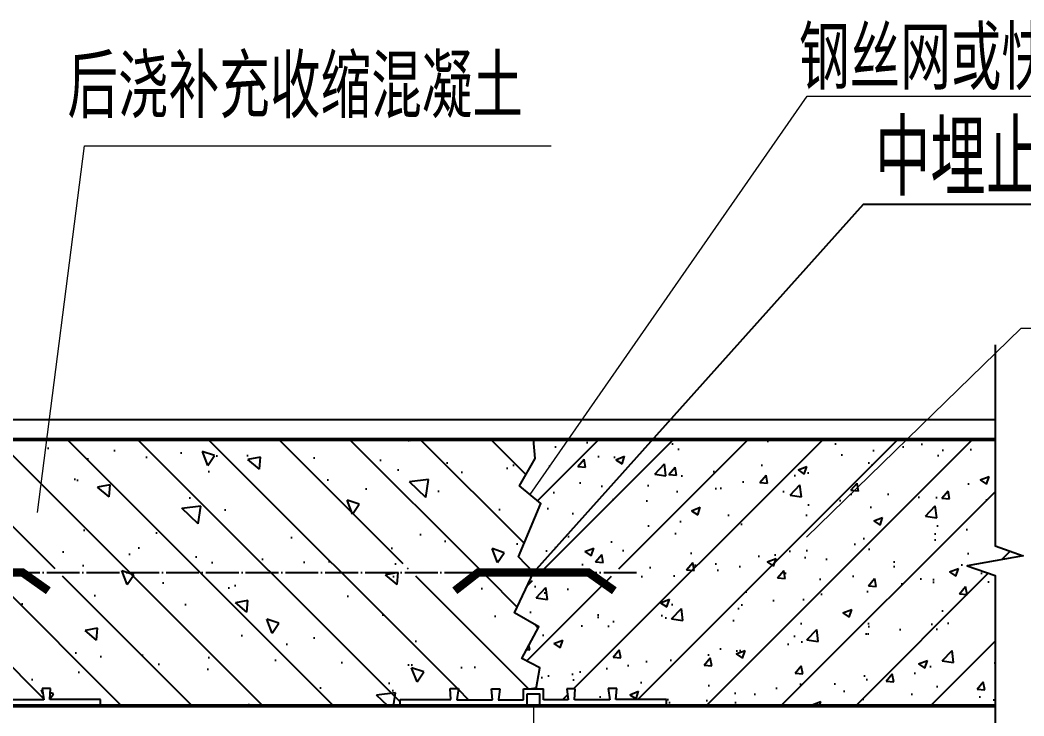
# Model space of a CAD drawing. Extents: x 3968514 to 5230306, y -516551 to -228246.
# Drawn here: x 4134925 to 4139809, y -308104 to -304717 of the extents above; entities that cross this region are included whole.
import ezdxf

# ---------------------------------------------------------------- set-up
doc = ezdxf.new("R2010")
doc.units = 0
doc.header["$LTSCALE"] = 1000
doc.header["$MEASUREMENT"] = 0
doc.linetypes.add('DOTE', pattern=[2.42, 2, -0.2, 0.02, -0.2])
for name, color, linetype in [('A-detl-FINISH', 1, 'Continuous'), ('A-detl-MEDM', 50, 'Continuous'), ('A-Dims-SYMB', 3, 'Continuous'), ('A-DOTE-0150', 1, 'DOTE'), ('STEEL', 2, 'Continuous'), ('TEXT', 7, 'Continuous'), ('wall-h', 251, 'Continuous')]:
    doc.layers.add(name, color=color, linetype=linetype)
doc.layers.add('AXIS', color=3, linetype='Continuous', lineweight=15)
doc.layers.add('WALL', color=140, linetype='Continuous', lineweight=50)
doc.styles.add('HZ', font='txt.shx', dxfattribs={"width": 0.8, "bigfont": 'hztxt.shx'})

# ---------------------------------------------------------------- blocks, each defined once
blk = doc.blocks.new('sgdsg')
at = {"layer": 'A-detl-MEDM'}
for p, q in [((0, 0), (-1.1, 16.4)), ((-1.1, 16.4), (11.6, 16.4)), ((11.6, 16.4), (9.3, -0.4)), ((62.4, -0.4), (61.2, 16)), ((61.2, 16), (73.9, 16)), ((73.9, 16), (71.7, -0.7)), ((109, -0.7), (109, 15.8)), ((109, 15.8), (139, 15.8)), ((139, -0.7), (139, 15.8)), ((186.8, 16), (174.1, 16)), ((174.1, 16), (176.3, -0.7)), ((185.7, -0.4), (186.8, 16)), ((249.1, 16.4), (236.5, 16.4)), ((236.5, 16.4), (238.7, -0.4)), ((248, 0), (249.1, 16.4)), ((-76, -9.4), (-76, 0)), ((-76, 0), (0, 0)), ((324, 0), (248, 0)), ((324, -9.4), (324, 0)), ((-76, -9.4), (324, -9.4)), ((9.3, -0.4), (62.4, -0.4)), ((71.2, -0.7), (109, -0.7)), ((71.7, -0.7), (109, -0.7)), ((139, -9.4), (109, -9.4)), ((176.3, -0.7), (139, -0.7)), ((238.7, -0.4), (185.7, -0.4))]:
    blk.add_line(p, q, dxfattribs=at)
blk.add_lwpolyline([(114.6, 8.7), (133.4, 8.7), (133.4, -9.4), (114.6, -9.4)], close=True, dxfattribs=at)

msp = doc.modelspace()

# ---------------------------------------------------------------- hatches: boundary and pattern name
at = {"layer": 'wall-h'}
h = msp.add_hatch(dxfattribs=at)
h.set_pattern_fill('钢筋混凝土', color=256, scale=97.2, angle=90, style=0)
h.set_pattern_definition([(135, (4124085.2, -320777.82), (-171.827, -171.827), []), (140, (4124085.2, -320777.8), (60.995, 697.177), [72.9, -801.9]), (85, (4124085.2, -320777.8), (-731.13, -134.866), [58.32, -641.52]), (190.4514, (4124090.3, -320719.7), (-670.135, 562.31), [61.955, -681.51]), (136.184, (4123890.8, -320777.8), (160.884, 1037.36), [109.35, -1202.85]), (186.6356, (4123904.2, -320691.4), (-946.84, 908.49), [92.933, -1022.265]), (81.184, (4123890.8, -320777.8), (-946.843, 908.49), [87.48, -962.28]), (111, (4123939.4, -320680.6), (391.346, 580.194), [72.9, -801.9]), (56, (4123939.4, -320680.6), (-704.846, 236.503), [58.32, -641.52]), (161.4514, (4123972, -320632.3), (-313.5, 816.696), [61.955, -681.51]), (127.5, (4124085.2, -320777.82), (-323.5728, 11.8194), [0, -633.744, 0, -651.24, 0, -643.95]), (97.5, (4124085.2, -320777.8), (-383.368, 255.7036), [0, -371.304, 0, -619.164, 0, -245.43]), (57.5, (4124085.2, -320994.57), (21.9233, 518.8754), [0, -243, 0, -758.16, 0, -1006.02]), (47.5, (4124085.2, -321091.77), (-97.302, 566.857), [0, -315.9, 0, -503.496, 0, -714.42])])
edge = h.paths.add_edge_path()
edge.add_line((4137449.15794, -307670.31996), (4137331.41876, -307602.20152))
edge.add_line((4137331.41876, -307602.20152), (4137406.1654, -307441.67292))
edge.add_arc((4137422.57713, -307406.42651), 38.88, 207.48642632, 245.03198665, ccw=False)
edge.add_line((4137388.08589, -307424.37112), (4137232.11866, -307424.37112))
edge.add_ellipse((4137216.8736, -307406.70604), major_axis=(0, 34.96687), ratio=0.5051948008, start_angle=139.20563155, end_angle=220.79436845, ccw=False)
edge.add_line((4137201.62855, -307424.37112), (4137084.24818, -307424.37112))
edge.add_ellipse((4137069.00312, -307406.70604), major_axis=(0, 34.96687), ratio=0.5051948008, start_angle=139.20563155, end_angle=220.79436845, ccw=False)
edge.add_line((4137053.75806, -307424.37112), (4136813.29981, -307424.37112))
edge.add_line((4136813.29981, -307424.37112), (4136795.06408, -307449.45843))
edge.add_line((4136795.06408, -307449.45843), (4136774.57713, -307449.45843))
edge.add_line((4136774.57713, -307449.45843), (4136774.57713, -307363.39458))
edge.add_line((4136774.57713, -307363.39458), (4136795.06408, -307363.39458))
edge.add_line((4136795.06408, -307363.39458), (4136813.29981, -307388.48189))
edge.add_line((4136813.29981, -307388.48189), (4137053.92695, -307388.48189))
edge.add_ellipse((4137069.00312, -307406.70604), major_axis=(0, 34.96687), ratio=0.5051948008, start_angle=320.4002988, end_angle=399.5997012, ccw=False)
edge.add_line((4137084.07929, -307388.48189), (4137201.79744, -307388.48189))
edge.add_ellipse((4137216.8736, -307406.70604), major_axis=(0, 34.96687), ratio=0.5051948008, start_angle=320.4002988, end_angle=399.5997012, ccw=False)
edge.add_line((4137231.94977, -307388.48189), (4137388.08589, -307388.48189))
edge.add_arc((4137422.57713, -307406.42651), 38.88, 133.29576193, 152.51357376, ccw=False)
edge.add_line((4137395.9146, -307378.12873), (4137349.65044, -307329.02711))
edge.add_line((4137349.65044, -307329.02711), (4137459.04047, -307069.51139))
edge.add_line((4137459.04047, -307069.51139), (4137354.38949, -306983.29505))
edge.add_line((4137354.38949, -306983.29505), (4137431.01652, -306850.36646))
edge.add_line((4137431.01652, -306850.36646), (4137422.57713, -306758.42651))
edge.add_line((4137422.57713, -306758.42651), (4134668.57713, -306758.42651))
edge.add_line((4134668.57713, -306758.42651), (4134677.01652, -306850.36646))
edge.add_line((4134677.01652, -306850.36646), (4134600.38949, -306983.29505))
edge.add_line((4134600.38949, -306983.29505), (4134705.04047, -307069.51139))
edge.add_line((4134705.04047, -307069.51139), (4134595.65044, -307329.02711))
edge.add_line((4134595.65044, -307329.02711), (4134641.9146, -307378.12873))
edge.add_arc((4134668.57713, -307406.42651), 38.88, 27.48642624, 133.29576193, ccw=False)
edge.add_line((4134703.06836, -307388.48189), (4134859.20448, -307388.48189))
edge.add_ellipse((4134874.28065, -307406.70604), major_axis=(0, 34.96687), ratio=0.5051948008, start_angle=-39.5997012, end_angle=39.5997012, ccw=False)
edge.add_line((4134889.35682, -307388.48189), (4135007.07497, -307388.48189))
edge.add_ellipse((4135022.15114, -307406.70604), major_axis=(0, 34.96687), ratio=0.5051948008, start_angle=-39.5997012, end_angle=39.5997012, ccw=False)
edge.add_line((4135037.2273, -307388.48189), (4135277.85445, -307388.48189))
edge.add_line((4135277.85445, -307388.48189), (4135296.09017, -307363.39458))
edge.add_line((4135296.09017, -307363.39458), (4135316.57713, -307363.39458))
edge.add_line((4135316.57713, -307363.39458), (4135316.57713, -307449.45843))
edge.add_line((4135316.57713, -307449.45843), (4135296.09017, -307449.45843))
edge.add_line((4135296.09017, -307449.45843), (4135277.85445, -307424.37112))
edge.add_line((4135277.85445, -307424.37112), (4135037.39619, -307424.37112))
edge.add_ellipse((4135022.15114, -307406.70604), major_axis=(0, 34.96687), ratio=0.5051948008, start_angle=139.20563155, end_angle=220.79436845, ccw=False)
edge.add_line((4135006.90608, -307424.37112), (4134889.52571, -307424.37112))
edge.add_ellipse((4134874.28065, -307406.70604), major_axis=(0, 34.96687), ratio=0.5051948008, start_angle=139.20563155, end_angle=220.79436845, ccw=False)
edge.add_line((4134859.03559, -307424.37112), (4134703.06836, -307424.37112))
edge.add_arc((4134668.57713, -307406.42651), 38.88, 245.03198665, 332.51357372, ccw=False)
edge.add_line((4134652.1654, -307441.67292), (4134577.41876, -307602.20152))
edge.add_line((4134577.41876, -307602.20152), (4134695.15794, -307670.31996))
edge.add_line((4134695.15794, -307670.31996), (4134611.93995, -307824.55008))
edge.add_line((4134611.93995, -307824.55008), (4134700.70538, -307869.89086))
edge.add_line((4134700.70538, -307869.89086), (4134682.80247, -307972.72013))
edge.add_line((4134682.80247, -307972.72013), (4134717.17713, -307972.72013))
edge.add_line((4134717.17713, -307972.72013), (4134717.17713, -308026.26108))
edge.add_line((4134717.17713, -308026.26108), (4134838.11335, -308026.26108))
edge.add_line((4134838.11335, -308026.26108), (4134830.89318, -307971.86866))
edge.add_line((4134830.89318, -307971.86866), (4134871.97601, -307971.86866))
edge.add_line((4134871.97601, -307971.86866), (4134868.34782, -308025.05228))
edge.add_line((4134868.34782, -308025.05228), (4135040.14579, -308025.05228))
edge.add_line((4135040.14579, -308025.05228), (4135032.92562, -307970.65986))
edge.add_line((4135032.92562, -307970.65986), (4135074.00845, -307970.65986))
edge.add_line((4135074.00845, -307970.65986), (4135070.38026, -308023.84348))
edge.add_line((4135070.38026, -308023.84348), (4135316.57713, -308023.84348))
edge.add_line((4135316.57713, -308023.84348), (4135316.57713, -308054.42651))
edge.add_line((4135316.57713, -308054.42651), (4136774.57713, -308054.42651))
edge.add_line((4136774.57713, -308054.42651), (4136774.57713, -308023.84348))
edge.add_line((4136774.57713, -308023.84348), (4137020.77399, -308023.84348))
edge.add_line((4137020.77399, -308023.84348), (4137017.1458, -307970.65986))
edge.add_line((4137017.1458, -307970.65986), (4137058.22863, -307970.65986))
edge.add_line((4137058.22863, -307970.65986), (4137051.00847, -308025.05228))
edge.add_line((4137051.00847, -308025.05228), (4137222.80644, -308025.05228))
edge.add_line((4137222.80644, -308025.05228), (4137219.17825, -307971.86866))
edge.add_line((4137219.17825, -307971.86866), (4137260.26107, -307971.86866))
edge.add_line((4137260.26107, -307971.86866), (4137253.04091, -308026.26108))
edge.add_line((4137253.04091, -308026.26108), (4137373.97713, -308026.26108))
edge.add_line((4137373.97713, -308026.26108), (4137373.97713, -307972.72013))
edge.add_line((4137373.97713, -307972.72013), (4137436.80247, -307972.72013))
edge.add_line((4137436.80247, -307972.72013), (4137454.70538, -307869.89086))
edge.add_line((4137454.70538, -307869.89086), (4137365.93995, -307824.55008))
edge.add_line((4137365.93995, -307824.55008), (4137449.15794, -307670.31996))
h = msp.add_hatch(dxfattribs=at)
h.set_pattern_fill('AR-CONC', color=256, scale=243, style=0)
h.set_pattern_definition([(50, (4124085.2, -320777.8), (442.709, -38.732), [46.2915, -509.2065]), (355, (4124085.2, -320777.8), (-85.64, 464.268), [37.033, -407.365]), (100.451, (4124122.1, -320781.04), (357.07, 425.5336), [39.342, -432.759]), (46.1842, (4124085.2, -320654.37), (658.722, -102.163), [69.437, -763.81]), (96.6356, (4124140.1, -320662.9), (576.892, 601.244), [59.013, -649.138]), (351.184, (4124085.2, -320654.4), (576.893, 601.243), [55.55, -611.048]), (21, (4124146.9, -320685.23), (368.424, -248.505), [46.2915, -509.2065]), (326, (4124146.9, -320685.23), (150.179, 447.577), [37.033, -407.365]), (71.4514, (4124177.6, -320705.94), (518.602, 199.0725), [39.342, -432.759]), (37.5, (4124085.2, -320777.82), (7.5053, 205.4687), [0, -402.4274, 0, -413.5374, 0, -408.9082]), (7.5, (4124085.2, -320777.82), (162.3718, 243.4388), [0, -235.778, 0, -393.1691, 0, -155.848]), (327.5, (4123947.56, -320777.82), (329.4851, -13.9208), [0, -154.305, 0, -481.4316, 0, -638.8227]), (317.5, (4123885.83, -320777.82), (359.954, 61.7864), [0, -200.5965, 0, -319.72, 0, -453.6567])])
edge = h.paths.add_edge_path()
edge.add_line((4139669.05415, -307275.32842), (4139669.05415, -306758.42651))
edge.add_line((4139669.05415, -306758.42651), (4137422.57713, -306758.42651))
edge.add_line((4137422.57713, -306758.42651), (4137431.01652, -306850.36646))
edge.add_line((4137431.01652, -306850.36646), (4137354.38949, -306983.29505))
edge.add_line((4137354.38949, -306983.29505), (4137459.04047, -307069.51139))
edge.add_line((4137459.04047, -307069.51139), (4137349.65044, -307329.02711))
edge.add_line((4137349.65044, -307329.02711), (4137395.9146, -307378.12873))
edge.add_arc((4137422.57713, -307406.42651), 38.88, 27.48642624, 133.29576193, ccw=False)
edge.add_line((4137457.06836, -307388.48189), (4137613.20448, -307388.48189))
edge.add_line((4137613.20448, -307388.48189), (4137613.50633, -307387.53775))
edge.add_line((4137613.50633, -307387.53775), (4137613.82326, -307386.61317))
edge.add_line((4137613.82326, -307386.61317), (4137614.15496, -307385.70912))
edge.add_line((4137614.15496, -307385.70912), (4137614.50107, -307384.8265))
edge.add_line((4137614.50107, -307384.8265), (4137614.86126, -307383.96622))
edge.add_line((4137614.86126, -307383.96622), (4137615.23515, -307383.12916))
edge.add_line((4137615.23515, -307383.12916), (4137615.62236, -307382.31617))
edge.add_line((4137615.62236, -307382.31617), (4137616.02249, -307381.52809))
edge.add_line((4137616.02249, -307381.52809), (4137616.43514, -307380.76571))
edge.add_line((4137616.43514, -307380.76571), (4137616.85988, -307380.02982))
edge.add_line((4137616.85988, -307380.02982), (4137617.29629, -307379.32117))
edge.add_line((4137617.29629, -307379.32117), (4137617.74391, -307378.64047))
edge.add_line((4137617.74391, -307378.64047), (4137618.20229, -307377.98844))
edge.add_line((4137618.20229, -307377.98844), (4137618.67095, -307377.36572))
edge.add_line((4137618.67095, -307377.36572), (4137619.14943, -307376.77296))
edge.add_line((4137619.14943, -307376.77296), (4137619.63724, -307376.21077))
edge.add_line((4137619.63724, -307376.21077), (4137620.13387, -307375.67971))
edge.add_line((4137620.13387, -307375.67971), (4137620.63881, -307375.18033))
edge.add_line((4137620.63881, -307375.18033), (4137621.15156, -307374.71314))
edge.add_line((4137621.15156, -307374.71314), (4137621.67159, -307374.27862))
edge.add_line((4137621.67159, -307374.27862), (4137622.19837, -307373.8772))
edge.add_line((4137622.19837, -307373.8772), (4137622.73136, -307373.5093))
edge.add_line((4137622.73136, -307373.5093), (4137623.27001, -307373.1753))
edge.add_line((4137623.27001, -307373.1753), (4137623.81378, -307372.87554))
edge.add_line((4137623.81378, -307372.87554), (4137624.36211, -307372.61031))
edge.add_line((4137624.36211, -307372.61031), (4137624.91444, -307372.3799))
edge.add_line((4137624.91444, -307372.3799), (4137625.47021, -307372.18454))
edge.add_line((4137625.47021, -307372.18454), (4137626.02884, -307372.02443))
edge.add_line((4137626.02884, -307372.02443), (4137626.58978, -307371.89973))
edge.add_line((4137626.58978, -307371.89973), (4137627.15244, -307371.81056))
edge.add_line((4137627.15244, -307371.81056), (4137627.71626, -307371.75703))
edge.add_line((4137627.71626, -307371.75703), (4137628.28065, -307371.73917))
edge.add_line((4137628.28065, -307371.73917), (4137628.84504, -307371.75703))
edge.add_line((4137628.84504, -307371.75703), (4137629.40886, -307371.81056))
edge.add_line((4137629.40886, -307371.81056), (4137629.97152, -307371.89973))
edge.add_line((4137629.97152, -307371.89973), (4137630.53246, -307372.02443))
edge.add_line((4137630.53246, -307372.02443), (4137631.09109, -307372.18454))
edge.add_line((4137631.09109, -307372.18454), (4137631.64686, -307372.3799))
edge.add_line((4137631.64686, -307372.3799), (4137632.19919, -307372.61031))
edge.add_line((4137632.19919, -307372.61031), (4137632.74752, -307372.87554))
edge.add_line((4137632.74752, -307372.87554), (4137633.29129, -307373.1753))
edge.add_line((4137633.29129, -307373.1753), (4137633.82994, -307373.5093))
edge.add_line((4137633.82994, -307373.5093), (4137634.36293, -307373.8772))
edge.add_line((4137634.36293, -307373.8772), (4137634.88971, -307374.27862))
edge.add_line((4137634.88971, -307374.27862), (4137635.40974, -307374.71314))
edge.add_line((4137635.40974, -307374.71314), (4137635.92249, -307375.18033))
edge.add_line((4137635.92249, -307375.18033), (4137636.42743, -307375.67971))
edge.add_line((4137636.42743, -307375.67971), (4137636.92406, -307376.21077))
edge.add_line((4137636.92406, -307376.21077), (4137637.41187, -307376.77296))
edge.add_line((4137637.41187, -307376.77296), (4137637.89035, -307377.36572))
edge.add_line((4137637.89035, -307377.36572), (4137638.35901, -307377.98844))
edge.add_line((4137638.35901, -307377.98844), (4137638.81739, -307378.64047))
edge.add_line((4137638.81739, -307378.64047), (4137639.26501, -307379.32117))
edge.add_line((4137639.26501, -307379.32117), (4137639.70142, -307380.02982))
edge.add_line((4137639.70142, -307380.02982), (4137640.12616, -307380.76571))
edge.add_line((4137640.12616, -307380.76571), (4137640.53881, -307381.52809))
edge.add_line((4137640.53881, -307381.52809), (4137640.93894, -307382.31617))
edge.add_line((4137640.93894, -307382.31617), (4137641.32615, -307383.12916))
edge.add_line((4137641.32615, -307383.12916), (4137641.70004, -307383.96622))
edge.add_line((4137641.70004, -307383.96622), (4137642.06023, -307384.8265))
edge.add_line((4137642.06023, -307384.8265), (4137642.40634, -307385.70912))
edge.add_line((4137642.40634, -307385.70912), (4137642.73804, -307386.61317))
edge.add_line((4137642.73804, -307386.61317), (4137643.05497, -307387.53775))
edge.add_line((4137643.05497, -307387.53775), (4137643.35682, -307388.48189))
edge.add_line((4137643.35682, -307388.48189), (4137761.07497, -307388.48189))
edge.add_line((4137761.07497, -307388.48189), (4137761.37681, -307387.53775))
edge.add_line((4137761.37681, -307387.53775), (4137761.69375, -307386.61317))
edge.add_line((4137761.69375, -307386.61317), (4137762.02544, -307385.70912))
edge.add_line((4137762.02544, -307385.70912), (4137762.37156, -307384.8265))
edge.add_line((4137762.37156, -307384.8265), (4137762.73175, -307383.96622))
edge.add_line((4137762.73175, -307383.96622), (4137763.10563, -307383.12916))
edge.add_line((4137763.10563, -307383.12916), (4137763.49284, -307382.31617))
edge.add_line((4137763.49284, -307382.31617), (4137763.89298, -307381.52809))
edge.add_line((4137763.89298, -307381.52809), (4137764.30562, -307380.76571))
edge.add_line((4137764.30562, -307380.76571), (4137764.73037, -307380.02982))
edge.add_line((4137764.73037, -307380.02982), (4137765.16677, -307379.32117))
edge.add_line((4137765.16677, -307379.32117), (4137765.61439, -307378.64047))
edge.add_line((4137765.61439, -307378.64047), (4137766.07277, -307377.98844))
edge.add_line((4137766.07277, -307377.98844), (4137766.54144, -307377.36572))
edge.add_line((4137766.54144, -307377.36572), (4137767.01992, -307376.77296))
edge.add_line((4137767.01992, -307376.77296), (4137767.50772, -307376.21077))
edge.add_line((4137767.50772, -307376.21077), (4137768.00435, -307375.67971))
edge.add_line((4137768.00435, -307375.67971), (4137768.5093, -307375.18033))
edge.add_line((4137768.5093, -307375.18033), (4137769.02205, -307374.71314))
edge.add_line((4137769.02205, -307374.71314), (4137769.54208, -307374.27862))
edge.add_line((4137769.54208, -307374.27862), (4137770.06885, -307373.8772))
edge.add_line((4137770.06885, -307373.8772), (4137770.60184, -307373.5093))
edge.add_line((4137770.60184, -307373.5093), (4137771.14049, -307373.1753))
edge.add_line((4137771.14049, -307373.1753), (4137771.68426, -307372.87554))
edge.add_line((4137771.68426, -307372.87554), (4137772.23259, -307372.61031))
edge.add_line((4137772.23259, -307372.61031), (4137772.78492, -307372.3799))
edge.add_line((4137772.78492, -307372.3799), (4137773.34069, -307372.18454))
edge.add_line((4137773.34069, -307372.18454), (4137773.89933, -307372.02443))
edge.add_line((4137773.89933, -307372.02443), (4137774.46027, -307371.89973))
edge.add_line((4137774.46027, -307371.89973), (4137775.02293, -307371.81056))
edge.add_line((4137775.02293, -307371.81056), (4137775.58674, -307371.75703))
edge.add_line((4137775.58674, -307371.75703), (4137776.15114, -307371.73917))
edge.add_line((4137776.15114, -307371.73917), (4137776.71553, -307371.75703))
edge.add_line((4137776.71553, -307371.75703), (4137777.27934, -307371.81056))
edge.add_line((4137777.27934, -307371.81056), (4137777.842, -307371.89973))
edge.add_line((4137777.842, -307371.89973), (4137778.40294, -307372.02443))
edge.add_line((4137778.40294, -307372.02443), (4137778.96158, -307372.18454))
edge.add_line((4137778.96158, -307372.18454), (4137779.51735, -307372.3799))
edge.add_line((4137779.51735, -307372.3799), (4137780.06968, -307372.61031))
edge.add_line((4137780.06968, -307372.61031), (4137780.61801, -307372.87554))
edge.add_line((4137780.61801, -307372.87554), (4137781.16178, -307373.1753))
edge.add_line((4137781.16178, -307373.1753), (4137781.70043, -307373.5093))
edge.add_line((4137781.70043, -307373.5093), (4137782.23342, -307373.8772))
edge.add_line((4137782.23342, -307373.8772), (4137782.76019, -307374.27862))
edge.add_line((4137782.76019, -307374.27862), (4137783.28022, -307374.71314))
edge.add_line((4137783.28022, -307374.71314), (4137783.79297, -307375.18033))
edge.add_line((4137783.79297, -307375.18033), (4137784.29792, -307375.67971))
edge.add_line((4137784.29792, -307375.67971), (4137784.79455, -307376.21077))
edge.add_line((4137784.79455, -307376.21077), (4137785.28235, -307376.77296))
edge.add_line((4137785.28235, -307376.77296), (4137785.76083, -307377.36572))
edge.add_line((4137785.76083, -307377.36572), (4137786.2295, -307377.98844))
edge.add_line((4137786.2295, -307377.98844), (4137786.68788, -307378.64047))
edge.add_line((4137786.68788, -307378.64047), (4137787.1355, -307379.32117))
edge.add_line((4137787.1355, -307379.32117), (4137787.5719, -307380.02982))
edge.add_line((4137787.5719, -307380.02982), (4137787.99665, -307380.76571))
edge.add_line((4137787.99665, -307380.76571), (4137788.40929, -307381.52809))
edge.add_line((4137788.40929, -307381.52809), (4137788.80943, -307382.31617))
edge.add_line((4137788.80943, -307382.31617), (4137789.19664, -307383.12916))
edge.add_line((4137789.19664, -307383.12916), (4137789.57052, -307383.96622))
edge.add_line((4137789.57052, -307383.96622), (4137789.93071, -307384.8265))
edge.add_line((4137789.93071, -307384.8265), (4137790.27683, -307385.70912))
edge.add_line((4137790.27683, -307385.70912), (4137790.60852, -307386.61317))
edge.add_line((4137790.60852, -307386.61317), (4137790.92546, -307387.53775))
edge.add_line((4137790.92546, -307387.53775), (4137791.2273, -307388.48189))
edge.add_line((4137791.2273, -307388.48189), (4138031.85445, -307388.48189))
edge.add_line((4138031.85445, -307388.48189), (4138050.09017, -307363.39458))
edge.add_line((4138050.09017, -307363.39458), (4138070.57713, -307363.39458))
edge.add_line((4138070.57713, -307363.39458), (4138070.57713, -307449.45843))
edge.add_line((4138070.57713, -307449.45843), (4138050.09017, -307449.45843))
edge.add_line((4138050.09017, -307449.45843), (4138031.85445, -307424.37112))
edge.add_line((4138031.85445, -307424.37112), (4137791.39619, -307424.37112))
edge.add_line((4137791.39619, -307424.37112), (4137791.0978, -307425.34346))
edge.add_line((4137791.0978, -307425.34346), (4137790.78359, -307426.29607))
edge.add_line((4137790.78359, -307426.29607), (4137790.45389, -307427.22794))
edge.add_line((4137790.45389, -307427.22794), (4137790.10905, -307428.13808))
edge.add_line((4137790.10905, -307428.13808), (4137789.74943, -307429.02554))
edge.add_line((4137789.74943, -307429.02554), (4137789.37542, -307429.88938))
edge.add_line((4137789.37542, -307429.88938), (4137788.98741, -307430.72867))
edge.add_line((4137788.98741, -307430.72867), (4137788.58581, -307431.54253))
edge.add_line((4137788.58581, -307431.54253), (4137788.17105, -307432.3301))
edge.add_line((4137788.17105, -307432.3301), (4137787.74357, -307433.09054))
edge.add_line((4137787.74357, -307433.09054), (4137787.30381, -307433.82306))
edge.add_line((4137787.30381, -307433.82306), (4137786.85225, -307434.52687))
edge.add_line((4137786.85225, -307434.52687), (4137786.38936, -307435.20123))
edge.add_line((4137786.38936, -307435.20123), (4137785.91563, -307435.84543))
edge.add_line((4137785.91563, -307435.84543), (4137785.43156, -307436.45877))
edge.add_line((4137785.43156, -307436.45877), (4137784.93767, -307437.04063))
edge.add_line((4137784.93767, -307437.04063), (4137784.43448, -307437.59037))
edge.add_line((4137784.43448, -307437.59037), (4137783.92252, -307438.10742))
edge.add_line((4137783.92252, -307438.10742), (4137783.40234, -307438.59123))
edge.add_line((4137783.40234, -307438.59123), (4137782.87448, -307439.04129))
edge.add_line((4137782.87448, -307439.04129), (4137782.3395, -307439.45711))
edge.add_line((4137782.3395, -307439.45711), (4137781.79797, -307439.83827))
edge.add_line((4137781.79797, -307439.83827), (4137781.25046, -307440.18435))
edge.add_line((4137781.25046, -307440.18435), (4137780.69756, -307440.495))
edge.add_line((4137780.69756, -307440.495), (4137780.13984, -307440.76988))
edge.add_line((4137780.13984, -307440.76988), (4137779.5779, -307441.00869))
edge.add_line((4137779.5779, -307441.00869), (4137779.01233, -307441.2112))
edge.add_line((4137779.01233, -307441.2112), (4137778.44374, -307441.37718))
edge.add_line((4137778.44374, -307441.37718), (4137777.87271, -307441.50646))
edge.add_line((4137777.87271, -307441.50646), (4137777.29987, -307441.5989))
edge.add_line((4137777.29987, -307441.5989), (4137776.72581, -307441.6544))
edge.add_line((4137776.72581, -307441.6544), (4137776.15114, -307441.67291))
edge.add_line((4137776.15114, -307441.67291), (4137775.57647, -307441.6544))
edge.add_line((4137775.57647, -307441.6544), (4137775.0024, -307441.5989))
edge.add_line((4137775.0024, -307441.5989), (4137774.42956, -307441.50646))
edge.add_line((4137774.42956, -307441.50646), (4137773.85854, -307441.37718))
edge.add_line((4137773.85854, -307441.37718), (4137773.28994, -307441.2112))
edge.add_line((4137773.28994, -307441.2112), (4137772.72437, -307441.00869))
edge.add_line((4137772.72437, -307441.00869), (4137772.16243, -307440.76988))
edge.add_line((4137772.16243, -307440.76988), (4137771.60471, -307440.495))
edge.add_line((4137771.60471, -307440.495), (4137771.05181, -307440.18435))
edge.add_line((4137771.05181, -307440.18435), (4137770.5043, -307439.83827))
edge.add_line((4137770.5043, -307439.83827), (4137769.96277, -307439.45711))
edge.add_line((4137769.96277, -307439.45711), (4137769.42779, -307439.04129))
edge.add_line((4137769.42779, -307439.04129), (4137768.89993, -307438.59123))
edge.add_line((4137768.89993, -307438.59123), (4137768.37975, -307438.10742))
edge.add_line((4137768.37975, -307438.10742), (4137767.86779, -307437.59037))
edge.add_line((4137767.86779, -307437.59037), (4137767.3646, -307437.04063))
edge.add_line((4137767.3646, -307437.04063), (4137766.87071, -307436.45877))
edge.add_line((4137766.87071, -307436.45877), (4137766.38664, -307435.84543))
edge.add_line((4137766.38664, -307435.84543), (4137765.91292, -307435.20123))
edge.add_line((4137765.91292, -307435.20123), (4137765.45002, -307434.52687))
edge.add_line((4137765.45002, -307434.52687), (4137764.99846, -307433.82306))
edge.add_line((4137764.99846, -307433.82306), (4137764.5587, -307433.09054))
edge.add_line((4137764.5587, -307433.09054), (4137764.13122, -307432.3301))
edge.add_line((4137764.13122, -307432.3301), (4137763.71646, -307431.54253))
edge.add_line((4137763.71646, -307431.54253), (4137763.31486, -307430.72867))
edge.add_line((4137763.31486, -307430.72867), (4137762.92685, -307429.88938))
edge.add_line((4137762.92685, -307429.88938), (4137762.55284, -307429.02554))
edge.add_line((4137762.55284, -307429.02554), (4137762.19322, -307428.13808))
edge.add_line((4137762.19322, -307428.13808), (4137761.84838, -307427.22794))
edge.add_line((4137761.84838, -307427.22794), (4137761.51868, -307426.29607))
edge.add_line((4137761.51868, -307426.29607), (4137761.20447, -307425.34346))
edge.add_line((4137761.20447, -307425.34346), (4137760.90608, -307424.37112))
edge.add_line((4137760.90608, -307424.37112), (4137643.52571, -307424.37112))
edge.add_line((4137643.52571, -307424.37112), (4137643.22732, -307425.34346))
edge.add_line((4137643.22732, -307425.34346), (4137642.91311, -307426.29607))
edge.add_line((4137642.91311, -307426.29607), (4137642.58341, -307427.22794))
edge.add_line((4137642.58341, -307427.22794), (4137642.23856, -307428.13808))
edge.add_line((4137642.23856, -307428.13808), (4137641.87895, -307429.02554))
edge.add_line((4137641.87895, -307429.02554), (4137641.50494, -307429.88938))
edge.add_line((4137641.50494, -307429.88938), (4137641.11693, -307430.72867))
edge.add_line((4137641.11693, -307430.72867), (4137640.71533, -307431.54253))
edge.add_line((4137640.71533, -307431.54253), (4137640.30057, -307432.3301))
edge.add_line((4137640.30057, -307432.3301), (4137639.87308, -307433.09054))
edge.add_line((4137639.87308, -307433.09054), (4137639.43332, -307433.82306))
edge.add_line((4137639.43332, -307433.82306), (4137638.98176, -307434.52687))
edge.add_line((4137638.98176, -307434.52687), (4137638.51887, -307435.20123))
edge.add_line((4137638.51887, -307435.20123), (4137638.04514, -307435.84543))
edge.add_line((4137638.04514, -307435.84543), (4137637.56108, -307436.45877))
edge.add_line((4137637.56108, -307436.45877), (4137637.06719, -307437.04063))
edge.add_line((4137637.06719, -307437.04063), (4137636.564, -307437.59037))
edge.add_line((4137636.564, -307437.59037), (4137636.05204, -307438.10742))
edge.add_line((4137636.05204, -307438.10742), (4137635.53185, -307438.59123))
edge.add_line((4137635.53185, -307438.59123), (4137635.00399, -307439.04129))
edge.add_line((4137635.00399, -307439.04129), (4137634.46901, -307439.45711))
edge.add_line((4137634.46901, -307439.45711), (4137633.92748, -307439.83827))
edge.add_line((4137633.92748, -307439.83827), (4137633.37998, -307440.18435))
edge.add_line((4137633.37998, -307440.18435), (4137632.82707, -307440.495))
edge.add_line((4137632.82707, -307440.495), (4137632.26935, -307440.76988))
edge.add_line((4137632.26935, -307440.76988), (4137631.70741, -307441.00869))
edge.add_line((4137631.70741, -307441.00869), (4137631.14185, -307441.2112))
edge.add_line((4137631.14185, -307441.2112), (4137630.57325, -307441.37718))
edge.add_line((4137630.57325, -307441.37718), (4137630.00223, -307441.50646))
edge.add_line((4137630.00223, -307441.50646), (4137629.42938, -307441.5989))
edge.add_line((4137629.42938, -307441.5989), (4137628.85532, -307441.6544))
edge.add_line((4137628.85532, -307441.6544), (4137628.28065, -307441.67291))
edge.add_line((4137628.28065, -307441.67291), (4137627.70598, -307441.6544))
edge.add_line((4137627.70598, -307441.6544), (4137627.13192, -307441.5989))
edge.add_line((4137627.13192, -307441.5989), (4137626.55907, -307441.50646))
edge.add_line((4137626.55907, -307441.50646), (4137625.98805, -307441.37718))
edge.add_line((4137625.98805, -307441.37718), (4137625.41945, -307441.2112))
edge.add_line((4137625.41945, -307441.2112), (4137624.85389, -307441.00869))
edge.add_line((4137624.85389, -307441.00869), (4137624.29195, -307440.76988))
edge.add_line((4137624.29195, -307440.76988), (4137623.73423, -307440.495))
edge.add_line((4137623.73423, -307440.495), (4137623.18132, -307440.18435))
edge.add_line((4137623.18132, -307440.18435), (4137622.63382, -307439.83827))
edge.add_line((4137622.63382, -307439.83827), (4137622.09229, -307439.45711))
edge.add_line((4137622.09229, -307439.45711), (4137621.55731, -307439.04129))
edge.add_line((4137621.55731, -307439.04129), (4137621.02945, -307438.59123))
edge.add_line((4137621.02945, -307438.59123), (4137620.50926, -307438.10742))
edge.add_line((4137620.50926, -307438.10742), (4137619.9973, -307437.59037))
edge.add_line((4137619.9973, -307437.59037), (4137619.49411, -307437.04063))
edge.add_line((4137619.49411, -307437.04063), (4137619.00022, -307436.45877))
edge.add_line((4137619.00022, -307436.45877), (4137618.51616, -307435.84543))
edge.add_line((4137618.51616, -307435.84543), (4137618.04243, -307435.20123))
edge.add_line((4137618.04243, -307435.20123), (4137617.57954, -307434.52687))
edge.add_line((4137617.57954, -307434.52687), (4137617.12798, -307433.82306))
edge.add_line((4137617.12798, -307433.82306), (4137616.68822, -307433.09054))
edge.add_line((4137616.68822, -307433.09054), (4137616.26073, -307432.3301))
edge.add_line((4137616.26073, -307432.3301), (4137615.84597, -307431.54253))
edge.add_line((4137615.84597, -307431.54253), (4137615.44437, -307430.72867))
edge.add_line((4137615.44437, -307430.72867), (4137615.05636, -307429.88938))
edge.add_line((4137615.05636, -307429.88938), (4137614.68235, -307429.02554))
edge.add_line((4137614.68235, -307429.02554), (4137614.32273, -307428.13808))
edge.add_line((4137614.32273, -307428.13808), (4137613.97789, -307427.22794))
edge.add_line((4137613.97789, -307427.22794), (4137613.64819, -307426.29607))
edge.add_line((4137613.64819, -307426.29607), (4137613.33398, -307425.34346))
edge.add_line((4137613.33398, -307425.34346), (4137613.03559, -307424.37112))
edge.add_line((4137613.03559, -307424.37112), (4137457.06836, -307424.37112))
edge.add_arc((4137422.57713, -307406.42651), 38.88, 245.03198665, 332.51357372, ccw=False)
edge.add_line((4137406.1654, -307441.67292), (4137331.41876, -307602.20152))
edge.add_line((4137331.41876, -307602.20152), (4137449.15794, -307670.31996))
edge.add_line((4137449.15794, -307670.31996), (4137365.93995, -307824.55008))
edge.add_line((4137365.93995, -307824.55008), (4137454.70538, -307869.89086))
edge.add_line((4137454.70538, -307869.89086), (4137436.80247, -307972.72013))
edge.add_line((4137436.80247, -307972.72013), (4137471.17713, -307972.72013))
edge.add_line((4137471.17713, -307972.72013), (4137471.17713, -308026.26108))
edge.add_line((4137471.17713, -308026.26108), (4137592.11335, -308026.26108))
edge.add_line((4137592.11335, -308026.26108), (4137584.89318, -307971.86866))
edge.add_line((4137584.89318, -307971.86866), (4137625.97601, -307971.86866))
edge.add_line((4137625.97601, -307971.86866), (4137622.34782, -308025.05228))
edge.add_line((4137622.34782, -308025.05228), (4137794.14579, -308025.05228))
edge.add_line((4137794.14579, -308025.05228), (4137786.92562, -307970.65986))
edge.add_line((4137786.92562, -307970.65986), (4137828.00845, -307970.65986))
edge.add_line((4137828.00845, -307970.65986), (4137824.38026, -308023.84348))
edge.add_line((4137824.38026, -308023.84348), (4138070.57713, -308023.84348))
edge.add_line((4138070.57713, -308023.84348), (4138070.57713, -308054.42651))
edge.add_line((4138070.57713, -308054.42651), (4139669.05415, -308054.42651))
edge.add_line((4139669.05415, -308054.42651), (4139669.05415, -307421.12842))
edge.add_line((4139669.05415, -307421.12842), (4139532.97415, -307372.84664))
edge.add_line((4139532.97415, -307372.84664), (4139805.13415, -307324.85749))
edge.add_line((4139805.13415, -307324.85749), (4139669.05415, -307275.32842))
h = msp.add_hatch(dxfattribs=at)
h.set_pattern_fill('ANSI31', color=256, scale=162, style=0)
h.set_pattern_definition([(45, (4124085.2, -320777.82), (-181.8502, 181.8502), [])])
edge = h.paths.add_edge_path()
edge.add_line((4139669.05415, -307275.32842), (4139669.05415, -306758.42651))
edge.add_line((4139669.05415, -306758.42651), (4137422.57713, -306758.42651))
edge.add_line((4137422.57713, -306758.42651), (4137431.01652, -306850.36646))
edge.add_line((4137431.01652, -306850.36646), (4137354.38949, -306983.29505))
edge.add_line((4137354.38949, -306983.29505), (4137459.04047, -307069.51139))
edge.add_line((4137459.04047, -307069.51139), (4137349.65044, -307329.02711))
edge.add_line((4137349.65044, -307329.02711), (4137395.9146, -307378.12873))
edge.add_arc((4137422.57713, -307406.42651), 38.88, 27.48642624, 133.29576193, ccw=False)
edge.add_line((4137457.06836, -307388.48189), (4137613.20448, -307388.48189))
edge.add_line((4137613.20448, -307388.48189), (4137613.50633, -307387.53775))
edge.add_line((4137613.50633, -307387.53775), (4137613.82326, -307386.61317))
edge.add_line((4137613.82326, -307386.61317), (4137614.15496, -307385.70912))
edge.add_line((4137614.15496, -307385.70912), (4137614.50107, -307384.8265))
edge.add_line((4137614.50107, -307384.8265), (4137614.86126, -307383.96622))
edge.add_line((4137614.86126, -307383.96622), (4137615.23515, -307383.12916))
edge.add_line((4137615.23515, -307383.12916), (4137615.62236, -307382.31617))
edge.add_line((4137615.62236, -307382.31617), (4137616.02249, -307381.52809))
edge.add_line((4137616.02249, -307381.52809), (4137616.43514, -307380.76571))
edge.add_line((4137616.43514, -307380.76571), (4137616.85988, -307380.02982))
edge.add_line((4137616.85988, -307380.02982), (4137617.29629, -307379.32117))
edge.add_line((4137617.29629, -307379.32117), (4137617.74391, -307378.64047))
edge.add_line((4137617.74391, -307378.64047), (4137618.20229, -307377.98844))
edge.add_line((4137618.20229, -307377.98844), (4137618.67095, -307377.36572))
edge.add_line((4137618.67095, -307377.36572), (4137619.14943, -307376.77296))
edge.add_line((4137619.14943, -307376.77296), (4137619.63724, -307376.21077))
edge.add_line((4137619.63724, -307376.21077), (4137620.13387, -307375.67971))
edge.add_line((4137620.13387, -307375.67971), (4137620.63881, -307375.18033))
edge.add_line((4137620.63881, -307375.18033), (4137621.15156, -307374.71314))
edge.add_line((4137621.15156, -307374.71314), (4137621.67159, -307374.27862))
edge.add_line((4137621.67159, -307374.27862), (4137622.19837, -307373.8772))
edge.add_line((4137622.19837, -307373.8772), (4137622.73136, -307373.5093))
edge.add_line((4137622.73136, -307373.5093), (4137623.27001, -307373.1753))
edge.add_line((4137623.27001, -307373.1753), (4137623.81378, -307372.87554))
edge.add_line((4137623.81378, -307372.87554), (4137624.36211, -307372.61031))
edge.add_line((4137624.36211, -307372.61031), (4137624.91444, -307372.3799))
edge.add_line((4137624.91444, -307372.3799), (4137625.47021, -307372.18454))
edge.add_line((4137625.47021, -307372.18454), (4137626.02884, -307372.02443))
edge.add_line((4137626.02884, -307372.02443), (4137626.58978, -307371.89973))
edge.add_line((4137626.58978, -307371.89973), (4137627.15244, -307371.81056))
edge.add_line((4137627.15244, -307371.81056), (4137627.71626, -307371.75703))
edge.add_line((4137627.71626, -307371.75703), (4137628.28065, -307371.73917))
edge.add_line((4137628.28065, -307371.73917), (4137628.84504, -307371.75703))
edge.add_line((4137628.84504, -307371.75703), (4137629.40886, -307371.81056))
edge.add_line((4137629.40886, -307371.81056), (4137629.97152, -307371.89973))
edge.add_line((4137629.97152, -307371.89973), (4137630.53246, -307372.02443))
edge.add_line((4137630.53246, -307372.02443), (4137631.09109, -307372.18454))
edge.add_line((4137631.09109, -307372.18454), (4137631.64686, -307372.3799))
edge.add_line((4137631.64686, -307372.3799), (4137632.19919, -307372.61031))
edge.add_line((4137632.19919, -307372.61031), (4137632.74752, -307372.87554))
edge.add_line((4137632.74752, -307372.87554), (4137633.29129, -307373.1753))
edge.add_line((4137633.29129, -307373.1753), (4137633.82994, -307373.5093))
edge.add_line((4137633.82994, -307373.5093), (4137634.36293, -307373.8772))
edge.add_line((4137634.36293, -307373.8772), (4137634.88971, -307374.27862))
edge.add_line((4137634.88971, -307374.27862), (4137635.40974, -307374.71314))
edge.add_line((4137635.40974, -307374.71314), (4137635.92249, -307375.18033))
edge.add_line((4137635.92249, -307375.18033), (4137636.42743, -307375.67971))
edge.add_line((4137636.42743, -307375.67971), (4137636.92406, -307376.21077))
edge.add_line((4137636.92406, -307376.21077), (4137637.41187, -307376.77296))
edge.add_line((4137637.41187, -307376.77296), (4137637.89035, -307377.36572))
edge.add_line((4137637.89035, -307377.36572), (4137638.35901, -307377.98844))
edge.add_line((4137638.35901, -307377.98844), (4137638.81739, -307378.64047))
edge.add_line((4137638.81739, -307378.64047), (4137639.26501, -307379.32117))
edge.add_line((4137639.26501, -307379.32117), (4137639.70142, -307380.02982))
edge.add_line((4137639.70142, -307380.02982), (4137640.12616, -307380.76571))
edge.add_line((4137640.12616, -307380.76571), (4137640.53881, -307381.52809))
edge.add_line((4137640.53881, -307381.52809), (4137640.93894, -307382.31617))
edge.add_line((4137640.93894, -307382.31617), (4137641.32615, -307383.12916))
edge.add_line((4137641.32615, -307383.12916), (4137641.70004, -307383.96622))
edge.add_line((4137641.70004, -307383.96622), (4137642.06023, -307384.8265))
edge.add_line((4137642.06023, -307384.8265), (4137642.40634, -307385.70912))
edge.add_line((4137642.40634, -307385.70912), (4137642.73804, -307386.61317))
edge.add_line((4137642.73804, -307386.61317), (4137643.05497, -307387.53775))
edge.add_line((4137643.05497, -307387.53775), (4137643.35682, -307388.48189))
edge.add_line((4137643.35682, -307388.48189), (4137761.07497, -307388.48189))
edge.add_line((4137761.07497, -307388.48189), (4137761.37681, -307387.53775))
edge.add_line((4137761.37681, -307387.53775), (4137761.69375, -307386.61317))
edge.add_line((4137761.69375, -307386.61317), (4137762.02544, -307385.70912))
edge.add_line((4137762.02544, -307385.70912), (4137762.37156, -307384.8265))
edge.add_line((4137762.37156, -307384.8265), (4137762.73175, -307383.96622))
edge.add_line((4137762.73175, -307383.96622), (4137763.10563, -307383.12916))
edge.add_line((4137763.10563, -307383.12916), (4137763.49284, -307382.31617))
edge.add_line((4137763.49284, -307382.31617), (4137763.89298, -307381.52809))
edge.add_line((4137763.89298, -307381.52809), (4137764.30562, -307380.76571))
edge.add_line((4137764.30562, -307380.76571), (4137764.73037, -307380.02982))
edge.add_line((4137764.73037, -307380.02982), (4137765.16677, -307379.32117))
edge.add_line((4137765.16677, -307379.32117), (4137765.61439, -307378.64047))
edge.add_line((4137765.61439, -307378.64047), (4137766.07277, -307377.98844))
edge.add_line((4137766.07277, -307377.98844), (4137766.54144, -307377.36572))
edge.add_line((4137766.54144, -307377.36572), (4137767.01992, -307376.77296))
edge.add_line((4137767.01992, -307376.77296), (4137767.50772, -307376.21077))
edge.add_line((4137767.50772, -307376.21077), (4137768.00435, -307375.67971))
edge.add_line((4137768.00435, -307375.67971), (4137768.5093, -307375.18033))
edge.add_line((4137768.5093, -307375.18033), (4137769.02205, -307374.71314))
edge.add_line((4137769.02205, -307374.71314), (4137769.54208, -307374.27862))
edge.add_line((4137769.54208, -307374.27862), (4137770.06885, -307373.8772))
edge.add_line((4137770.06885, -307373.8772), (4137770.60184, -307373.5093))
edge.add_line((4137770.60184, -307373.5093), (4137771.14049, -307373.1753))
edge.add_line((4137771.14049, -307373.1753), (4137771.68426, -307372.87554))
edge.add_line((4137771.68426, -307372.87554), (4137772.23259, -307372.61031))
edge.add_line((4137772.23259, -307372.61031), (4137772.78492, -307372.3799))
edge.add_line((4137772.78492, -307372.3799), (4137773.34069, -307372.18454))
edge.add_line((4137773.34069, -307372.18454), (4137773.89933, -307372.02443))
edge.add_line((4137773.89933, -307372.02443), (4137774.46027, -307371.89973))
edge.add_line((4137774.46027, -307371.89973), (4137775.02293, -307371.81056))
edge.add_line((4137775.02293, -307371.81056), (4137775.58674, -307371.75703))
edge.add_line((4137775.58674, -307371.75703), (4137776.15114, -307371.73917))
edge.add_line((4137776.15114, -307371.73917), (4137776.71553, -307371.75703))
edge.add_line((4137776.71553, -307371.75703), (4137777.27934, -307371.81056))
edge.add_line((4137777.27934, -307371.81056), (4137777.842, -307371.89973))
edge.add_line((4137777.842, -307371.89973), (4137778.40294, -307372.02443))
edge.add_line((4137778.40294, -307372.02443), (4137778.96158, -307372.18454))
edge.add_line((4137778.96158, -307372.18454), (4137779.51735, -307372.3799))
edge.add_line((4137779.51735, -307372.3799), (4137780.06968, -307372.61031))
edge.add_line((4137780.06968, -307372.61031), (4137780.61801, -307372.87554))
edge.add_line((4137780.61801, -307372.87554), (4137781.16178, -307373.1753))
edge.add_line((4137781.16178, -307373.1753), (4137781.70043, -307373.5093))
edge.add_line((4137781.70043, -307373.5093), (4137782.23342, -307373.8772))
edge.add_line((4137782.23342, -307373.8772), (4137782.76019, -307374.27862))
edge.add_line((4137782.76019, -307374.27862), (4137783.28022, -307374.71314))
edge.add_line((4137783.28022, -307374.71314), (4137783.79297, -307375.18033))
edge.add_line((4137783.79297, -307375.18033), (4137784.29792, -307375.67971))
edge.add_line((4137784.29792, -307375.67971), (4137784.79455, -307376.21077))
edge.add_line((4137784.79455, -307376.21077), (4137785.28235, -307376.77296))
edge.add_line((4137785.28235, -307376.77296), (4137785.76083, -307377.36572))
edge.add_line((4137785.76083, -307377.36572), (4137786.2295, -307377.98844))
edge.add_line((4137786.2295, -307377.98844), (4137786.68788, -307378.64047))
edge.add_line((4137786.68788, -307378.64047), (4137787.1355, -307379.32117))
edge.add_line((4137787.1355, -307379.32117), (4137787.5719, -307380.02982))
edge.add_line((4137787.5719, -307380.02982), (4137787.99665, -307380.76571))
edge.add_line((4137787.99665, -307380.76571), (4137788.40929, -307381.52809))
edge.add_line((4137788.40929, -307381.52809), (4137788.80943, -307382.31617))
edge.add_line((4137788.80943, -307382.31617), (4137789.19664, -307383.12916))
edge.add_line((4137789.19664, -307383.12916), (4137789.57052, -307383.96622))
edge.add_line((4137789.57052, -307383.96622), (4137789.93071, -307384.8265))
edge.add_line((4137789.93071, -307384.8265), (4137790.27683, -307385.70912))
edge.add_line((4137790.27683, -307385.70912), (4137790.60852, -307386.61317))
edge.add_line((4137790.60852, -307386.61317), (4137790.92546, -307387.53775))
edge.add_line((4137790.92546, -307387.53775), (4137791.2273, -307388.48189))
edge.add_line((4137791.2273, -307388.48189), (4138031.85445, -307388.48189))
edge.add_line((4138031.85445, -307388.48189), (4138050.09017, -307363.39458))
edge.add_line((4138050.09017, -307363.39458), (4138070.57713, -307363.39458))
edge.add_line((4138070.57713, -307363.39458), (4138070.57713, -307449.45843))
edge.add_line((4138070.57713, -307449.45843), (4138050.09017, -307449.45843))
edge.add_line((4138050.09017, -307449.45843), (4138031.85445, -307424.37112))
edge.add_line((4138031.85445, -307424.37112), (4137791.39619, -307424.37112))
edge.add_line((4137791.39619, -307424.37112), (4137791.0978, -307425.34346))
edge.add_line((4137791.0978, -307425.34346), (4137790.78359, -307426.29607))
edge.add_line((4137790.78359, -307426.29607), (4137790.45389, -307427.22794))
edge.add_line((4137790.45389, -307427.22794), (4137790.10905, -307428.13808))
edge.add_line((4137790.10905, -307428.13808), (4137789.74943, -307429.02554))
edge.add_line((4137789.74943, -307429.02554), (4137789.37542, -307429.88938))
edge.add_line((4137789.37542, -307429.88938), (4137788.98741, -307430.72867))
edge.add_line((4137788.98741, -307430.72867), (4137788.58581, -307431.54253))
edge.add_line((4137788.58581, -307431.54253), (4137788.17105, -307432.3301))
edge.add_line((4137788.17105, -307432.3301), (4137787.74357, -307433.09054))
edge.add_line((4137787.74357, -307433.09054), (4137787.30381, -307433.82306))
edge.add_line((4137787.30381, -307433.82306), (4137786.85225, -307434.52687))
edge.add_line((4137786.85225, -307434.52687), (4137786.38936, -307435.20123))
edge.add_line((4137786.38936, -307435.20123), (4137785.91563, -307435.84543))
edge.add_line((4137785.91563, -307435.84543), (4137785.43156, -307436.45877))
edge.add_line((4137785.43156, -307436.45877), (4137784.93767, -307437.04063))
edge.add_line((4137784.93767, -307437.04063), (4137784.43448, -307437.59037))
edge.add_line((4137784.43448, -307437.59037), (4137783.92252, -307438.10742))
edge.add_line((4137783.92252, -307438.10742), (4137783.40234, -307438.59123))
edge.add_line((4137783.40234, -307438.59123), (4137782.87448, -307439.04129))
edge.add_line((4137782.87448, -307439.04129), (4137782.3395, -307439.45711))
edge.add_line((4137782.3395, -307439.45711), (4137781.79797, -307439.83827))
edge.add_line((4137781.79797, -307439.83827), (4137781.25046, -307440.18435))
edge.add_line((4137781.25046, -307440.18435), (4137780.69756, -307440.495))
edge.add_line((4137780.69756, -307440.495), (4137780.13984, -307440.76988))
edge.add_line((4137780.13984, -307440.76988), (4137779.5779, -307441.00869))
edge.add_line((4137779.5779, -307441.00869), (4137779.01233, -307441.2112))
edge.add_line((4137779.01233, -307441.2112), (4137778.44374, -307441.37718))
edge.add_line((4137778.44374, -307441.37718), (4137777.87271, -307441.50646))
edge.add_line((4137777.87271, -307441.50646), (4137777.29987, -307441.5989))
edge.add_line((4137777.29987, -307441.5989), (4137776.72581, -307441.6544))
edge.add_line((4137776.72581, -307441.6544), (4137776.15114, -307441.67291))
edge.add_line((4137776.15114, -307441.67291), (4137775.57647, -307441.6544))
edge.add_line((4137775.57647, -307441.6544), (4137775.0024, -307441.5989))
edge.add_line((4137775.0024, -307441.5989), (4137774.42956, -307441.50646))
edge.add_line((4137774.42956, -307441.50646), (4137773.85854, -307441.37718))
edge.add_line((4137773.85854, -307441.37718), (4137773.28994, -307441.2112))
edge.add_line((4137773.28994, -307441.2112), (4137772.72437, -307441.00869))
edge.add_line((4137772.72437, -307441.00869), (4137772.16243, -307440.76988))
edge.add_line((4137772.16243, -307440.76988), (4137771.60471, -307440.495))
edge.add_line((4137771.60471, -307440.495), (4137771.05181, -307440.18435))
edge.add_line((4137771.05181, -307440.18435), (4137770.5043, -307439.83827))
edge.add_line((4137770.5043, -307439.83827), (4137769.96277, -307439.45711))
edge.add_line((4137769.96277, -307439.45711), (4137769.42779, -307439.04129))
edge.add_line((4137769.42779, -307439.04129), (4137768.89993, -307438.59123))
edge.add_line((4137768.89993, -307438.59123), (4137768.37975, -307438.10742))
edge.add_line((4137768.37975, -307438.10742), (4137767.86779, -307437.59037))
edge.add_line((4137767.86779, -307437.59037), (4137767.3646, -307437.04063))
edge.add_line((4137767.3646, -307437.04063), (4137766.87071, -307436.45877))
edge.add_line((4137766.87071, -307436.45877), (4137766.38664, -307435.84543))
edge.add_line((4137766.38664, -307435.84543), (4137765.91292, -307435.20123))
edge.add_line((4137765.91292, -307435.20123), (4137765.45002, -307434.52687))
edge.add_line((4137765.45002, -307434.52687), (4137764.99846, -307433.82306))
edge.add_line((4137764.99846, -307433.82306), (4137764.5587, -307433.09054))
edge.add_line((4137764.5587, -307433.09054), (4137764.13122, -307432.3301))
edge.add_line((4137764.13122, -307432.3301), (4137763.71646, -307431.54253))
edge.add_line((4137763.71646, -307431.54253), (4137763.31486, -307430.72867))
edge.add_line((4137763.31486, -307430.72867), (4137762.92685, -307429.88938))
edge.add_line((4137762.92685, -307429.88938), (4137762.55284, -307429.02554))
edge.add_line((4137762.55284, -307429.02554), (4137762.19322, -307428.13808))
edge.add_line((4137762.19322, -307428.13808), (4137761.84838, -307427.22794))
edge.add_line((4137761.84838, -307427.22794), (4137761.51868, -307426.29607))
edge.add_line((4137761.51868, -307426.29607), (4137761.20447, -307425.34346))
edge.add_line((4137761.20447, -307425.34346), (4137760.90608, -307424.37112))
edge.add_line((4137760.90608, -307424.37112), (4137643.52571, -307424.37112))
edge.add_line((4137643.52571, -307424.37112), (4137643.22732, -307425.34346))
edge.add_line((4137643.22732, -307425.34346), (4137642.91311, -307426.29607))
edge.add_line((4137642.91311, -307426.29607), (4137642.58341, -307427.22794))
edge.add_line((4137642.58341, -307427.22794), (4137642.23856, -307428.13808))
edge.add_line((4137642.23856, -307428.13808), (4137641.87895, -307429.02554))
edge.add_line((4137641.87895, -307429.02554), (4137641.50494, -307429.88938))
edge.add_line((4137641.50494, -307429.88938), (4137641.11693, -307430.72867))
edge.add_line((4137641.11693, -307430.72867), (4137640.71533, -307431.54253))
edge.add_line((4137640.71533, -307431.54253), (4137640.30057, -307432.3301))
edge.add_line((4137640.30057, -307432.3301), (4137639.87308, -307433.09054))
edge.add_line((4137639.87308, -307433.09054), (4137639.43332, -307433.82306))
edge.add_line((4137639.43332, -307433.82306), (4137638.98176, -307434.52687))
edge.add_line((4137638.98176, -307434.52687), (4137638.51887, -307435.20123))
edge.add_line((4137638.51887, -307435.20123), (4137638.04514, -307435.84543))
edge.add_line((4137638.04514, -307435.84543), (4137637.56108, -307436.45877))
edge.add_line((4137637.56108, -307436.45877), (4137637.06719, -307437.04063))
edge.add_line((4137637.06719, -307437.04063), (4137636.564, -307437.59037))
edge.add_line((4137636.564, -307437.59037), (4137636.05204, -307438.10742))
edge.add_line((4137636.05204, -307438.10742), (4137635.53185, -307438.59123))
edge.add_line((4137635.53185, -307438.59123), (4137635.00399, -307439.04129))
edge.add_line((4137635.00399, -307439.04129), (4137634.46901, -307439.45711))
edge.add_line((4137634.46901, -307439.45711), (4137633.92748, -307439.83827))
edge.add_line((4137633.92748, -307439.83827), (4137633.37998, -307440.18435))
edge.add_line((4137633.37998, -307440.18435), (4137632.82707, -307440.495))
edge.add_line((4137632.82707, -307440.495), (4137632.26935, -307440.76988))
edge.add_line((4137632.26935, -307440.76988), (4137631.70741, -307441.00869))
edge.add_line((4137631.70741, -307441.00869), (4137631.14185, -307441.2112))
edge.add_line((4137631.14185, -307441.2112), (4137630.57325, -307441.37718))
edge.add_line((4137630.57325, -307441.37718), (4137630.00223, -307441.50646))
edge.add_line((4137630.00223, -307441.50646), (4137629.42938, -307441.5989))
edge.add_line((4137629.42938, -307441.5989), (4137628.85532, -307441.6544))
edge.add_line((4137628.85532, -307441.6544), (4137628.28065, -307441.67291))
edge.add_line((4137628.28065, -307441.67291), (4137627.70598, -307441.6544))
edge.add_line((4137627.70598, -307441.6544), (4137627.13192, -307441.5989))
edge.add_line((4137627.13192, -307441.5989), (4137626.55907, -307441.50646))
edge.add_line((4137626.55907, -307441.50646), (4137625.98805, -307441.37718))
edge.add_line((4137625.98805, -307441.37718), (4137625.41945, -307441.2112))
edge.add_line((4137625.41945, -307441.2112), (4137624.85389, -307441.00869))
edge.add_line((4137624.85389, -307441.00869), (4137624.29195, -307440.76988))
edge.add_line((4137624.29195, -307440.76988), (4137623.73423, -307440.495))
edge.add_line((4137623.73423, -307440.495), (4137623.18132, -307440.18435))
edge.add_line((4137623.18132, -307440.18435), (4137622.63382, -307439.83827))
edge.add_line((4137622.63382, -307439.83827), (4137622.09229, -307439.45711))
edge.add_line((4137622.09229, -307439.45711), (4137621.55731, -307439.04129))
edge.add_line((4137621.55731, -307439.04129), (4137621.02945, -307438.59123))
edge.add_line((4137621.02945, -307438.59123), (4137620.50926, -307438.10742))
edge.add_line((4137620.50926, -307438.10742), (4137619.9973, -307437.59037))
edge.add_line((4137619.9973, -307437.59037), (4137619.49411, -307437.04063))
edge.add_line((4137619.49411, -307437.04063), (4137619.00022, -307436.45877))
edge.add_line((4137619.00022, -307436.45877), (4137618.51616, -307435.84543))
edge.add_line((4137618.51616, -307435.84543), (4137618.04243, -307435.20123))
edge.add_line((4137618.04243, -307435.20123), (4137617.57954, -307434.52687))
edge.add_line((4137617.57954, -307434.52687), (4137617.12798, -307433.82306))
edge.add_line((4137617.12798, -307433.82306), (4137616.68822, -307433.09054))
edge.add_line((4137616.68822, -307433.09054), (4137616.26073, -307432.3301))
edge.add_line((4137616.26073, -307432.3301), (4137615.84597, -307431.54253))
edge.add_line((4137615.84597, -307431.54253), (4137615.44437, -307430.72867))
edge.add_line((4137615.44437, -307430.72867), (4137615.05636, -307429.88938))
edge.add_line((4137615.05636, -307429.88938), (4137614.68235, -307429.02554))
edge.add_line((4137614.68235, -307429.02554), (4137614.32273, -307428.13808))
edge.add_line((4137614.32273, -307428.13808), (4137613.97789, -307427.22794))
edge.add_line((4137613.97789, -307427.22794), (4137613.64819, -307426.29607))
edge.add_line((4137613.64819, -307426.29607), (4137613.33398, -307425.34346))
edge.add_line((4137613.33398, -307425.34346), (4137613.03559, -307424.37112))
edge.add_line((4137613.03559, -307424.37112), (4137457.06836, -307424.37112))
edge.add_arc((4137422.57713, -307406.42651), 38.88, 245.03198665, 332.51357372, ccw=False)
edge.add_line((4137406.1654, -307441.67292), (4137331.41876, -307602.20152))
edge.add_line((4137331.41876, -307602.20152), (4137449.15794, -307670.31996))
edge.add_line((4137449.15794, -307670.31996), (4137365.93995, -307824.55008))
edge.add_line((4137365.93995, -307824.55008), (4137454.70538, -307869.89086))
edge.add_line((4137454.70538, -307869.89086), (4137436.80247, -307972.72013))
edge.add_line((4137436.80247, -307972.72013), (4137471.17713, -307972.72013))
edge.add_line((4137471.17713, -307972.72013), (4137471.17713, -308026.26108))
edge.add_line((4137471.17713, -308026.26108), (4137592.11335, -308026.26108))
edge.add_line((4137592.11335, -308026.26108), (4137584.89318, -307971.86866))
edge.add_line((4137584.89318, -307971.86866), (4137625.97601, -307971.86866))
edge.add_line((4137625.97601, -307971.86866), (4137622.34782, -308025.05228))
edge.add_line((4137622.34782, -308025.05228), (4137794.14579, -308025.05228))
edge.add_line((4137794.14579, -308025.05228), (4137786.92562, -307970.65986))
edge.add_line((4137786.92562, -307970.65986), (4137828.00845, -307970.65986))
edge.add_line((4137828.00845, -307970.65986), (4137824.38026, -308023.84348))
edge.add_line((4137824.38026, -308023.84348), (4138070.57713, -308023.84348))
edge.add_line((4138070.57713, -308023.84348), (4138070.57713, -308054.42651))
edge.add_line((4138070.57713, -308054.42651), (4139669.05415, -308054.42651))
edge.add_line((4139669.05415, -308054.42651), (4139669.05415, -307421.12842))
edge.add_line((4139669.05415, -307421.12842), (4139532.97415, -307372.84664))
edge.add_line((4139532.97415, -307372.84664), (4139805.13415, -307324.85749))
edge.add_line((4139805.13415, -307324.85749), (4139669.05415, -307275.32842))

# ---------------------------------------------------------------- linework, layer by layer
at = {"layer": 'A-detl-FINISH', "linetype": 'Continuous'}
msp.add_line((4131649.20203, -306661.22651, -24.69417), (4139669.05415, -306661.22651, -24.69417), dxfattribs=at)
at = {"layer": 'A-detl-MEDM', "elevation": -24.69417}
msp.add_lwpolyline([(4137436.80247, -307972.72013), (4137454.70538, -307869.89086), (4137365.93995, -307824.55008), (4137449.15794, -307670.31996), (4137331.41876, -307602.20152), (4137422.57713, -307406.42651), (4137349.65044, -307329.02711), (4137459.04047, -307069.51139), (4137354.38949, -306983.29505), (4137431.01652, -306850.36646), (4137422.57713, -306758.42651)], dxfattribs=at)
at = {"layer": 'A-Dims-SYMB', "elevation": -24.69417}
msp.add_lwpolyline([(4139669.05415, -306298.59304), (4139669.05415, -307275.32842), (4139805.13415, -307324.85749), (4139532.97415, -307372.84664), (4139669.05415, -307421.12842), (4139669.05415, -309071.82288)], dxfattribs=at)
at = {"layer": 'A-DOTE-0150', "ltscale": 0.08}
msp.add_line((4133312.21195, -307406.42651, -24.69417), (4137934.94057, -307406.42651, -24.69417), dxfattribs=at)
at = {"layer": 'AXIS', "ltscale": 50}
for p, q in [((4135010.06004, -307114.32787, -24.69417), (4135239.00873, -305329.86553, -24.69417)), ((4135239.00873, -305329.86553, -24.69417), (4137509.41506, -305329.86553, -24.69417)), ((4137422.57713, -308054.42651, -24.69417), (4137422.57713, -309173.51244, -24.69417))]:
    msp.add_line(p, q, dxfattribs=at)
at = {"layer": 'AXIS', "ltscale": 50, "elevation": -24.69417}
for points in [[(4137406.71498, -307026.40322), (4138754.95842, -305087.25183), (4141167.7409, -305087.25183)], [(4138751.70008, -307233.51654), (4139795.57948, -306217.26284), (4142024.33652, -306217.26284)]]:
    msp.add_lwpolyline(points, dxfattribs=at)
at = {"layer": 'STEEL', "color": 1, "ltscale": 50, "const_width": 40.5, "elevation": -24.69417}
for points in [[(4134286.34795, -307494.71651), (4134399.25213, -307406.42651), (4134937.90213, -307406.42651), (4135062.64213, -307494.71651)], [(4137040.34795, -307494.71651), (4137153.25213, -307406.42651), (4137691.90213, -307406.42651), (4137816.64213, -307494.71651)]]:
    msp.add_lwpolyline(points, dxfattribs=at)
at = {"layer": 'TEXT', "elevation": -24.69417}
msp.add_lwpolyline([(4137422.57713, -307406.42651), (4139028.17438, -305612.74588), (4142242.93402, -305612.74588)], dxfattribs=at)
at = {"layer": 'WALL', "linetype": 'Continuous'}
for p, q in [((4131649.20203, -306758.42651, -24.69417), (4139669.05415, -306758.42651, -24.69417)), ((4131649.20203, -306758.42651, -24.69417), (4139669.05415, -306758.42651, -24.69417)), ((4131649.20203, -308054.42651, -24.69417), (4139669.05415, -308054.42651, -24.69417))]:
    msp.add_line(p, q, dxfattribs=at)

# ---------------------------------------------------------------- block references
at = {"xscale": 3.24, "yscale": 3.24, "zscale": 3.24}
for p in [(4134266.77399, -308023.84348, -24.69417), (4137020.77399, -308023.84348, -24.69417)]:
    msp.add_blockref('sgdsg', p, dxfattribs=at)

# ---------------------------------------------------------------- texts
at = {"layer": 'AXIS', "style": 'HZ', "width": 0.8}
for s, p in [('钢丝网或快易收口钢网', (4138714.87623, -305057.23323, -24.69417)), ('后浇补充收缩混凝土', (4135155.59523, -305194.67247, -24.69417))]:
    msp.add_text(s, height=307.8, dxfattribs=at).set_placement(p)
at = {"layer": 'TEXT', "style": 'HZ', "width": 0.74}
msp.add_text('中埋止水带(钢板弯向迎水面)', height=364.5, dxfattribs=at).set_placement((4139084.33336, -305572.55647, -24.69417))

doc.saveas('drawing.dxf')
